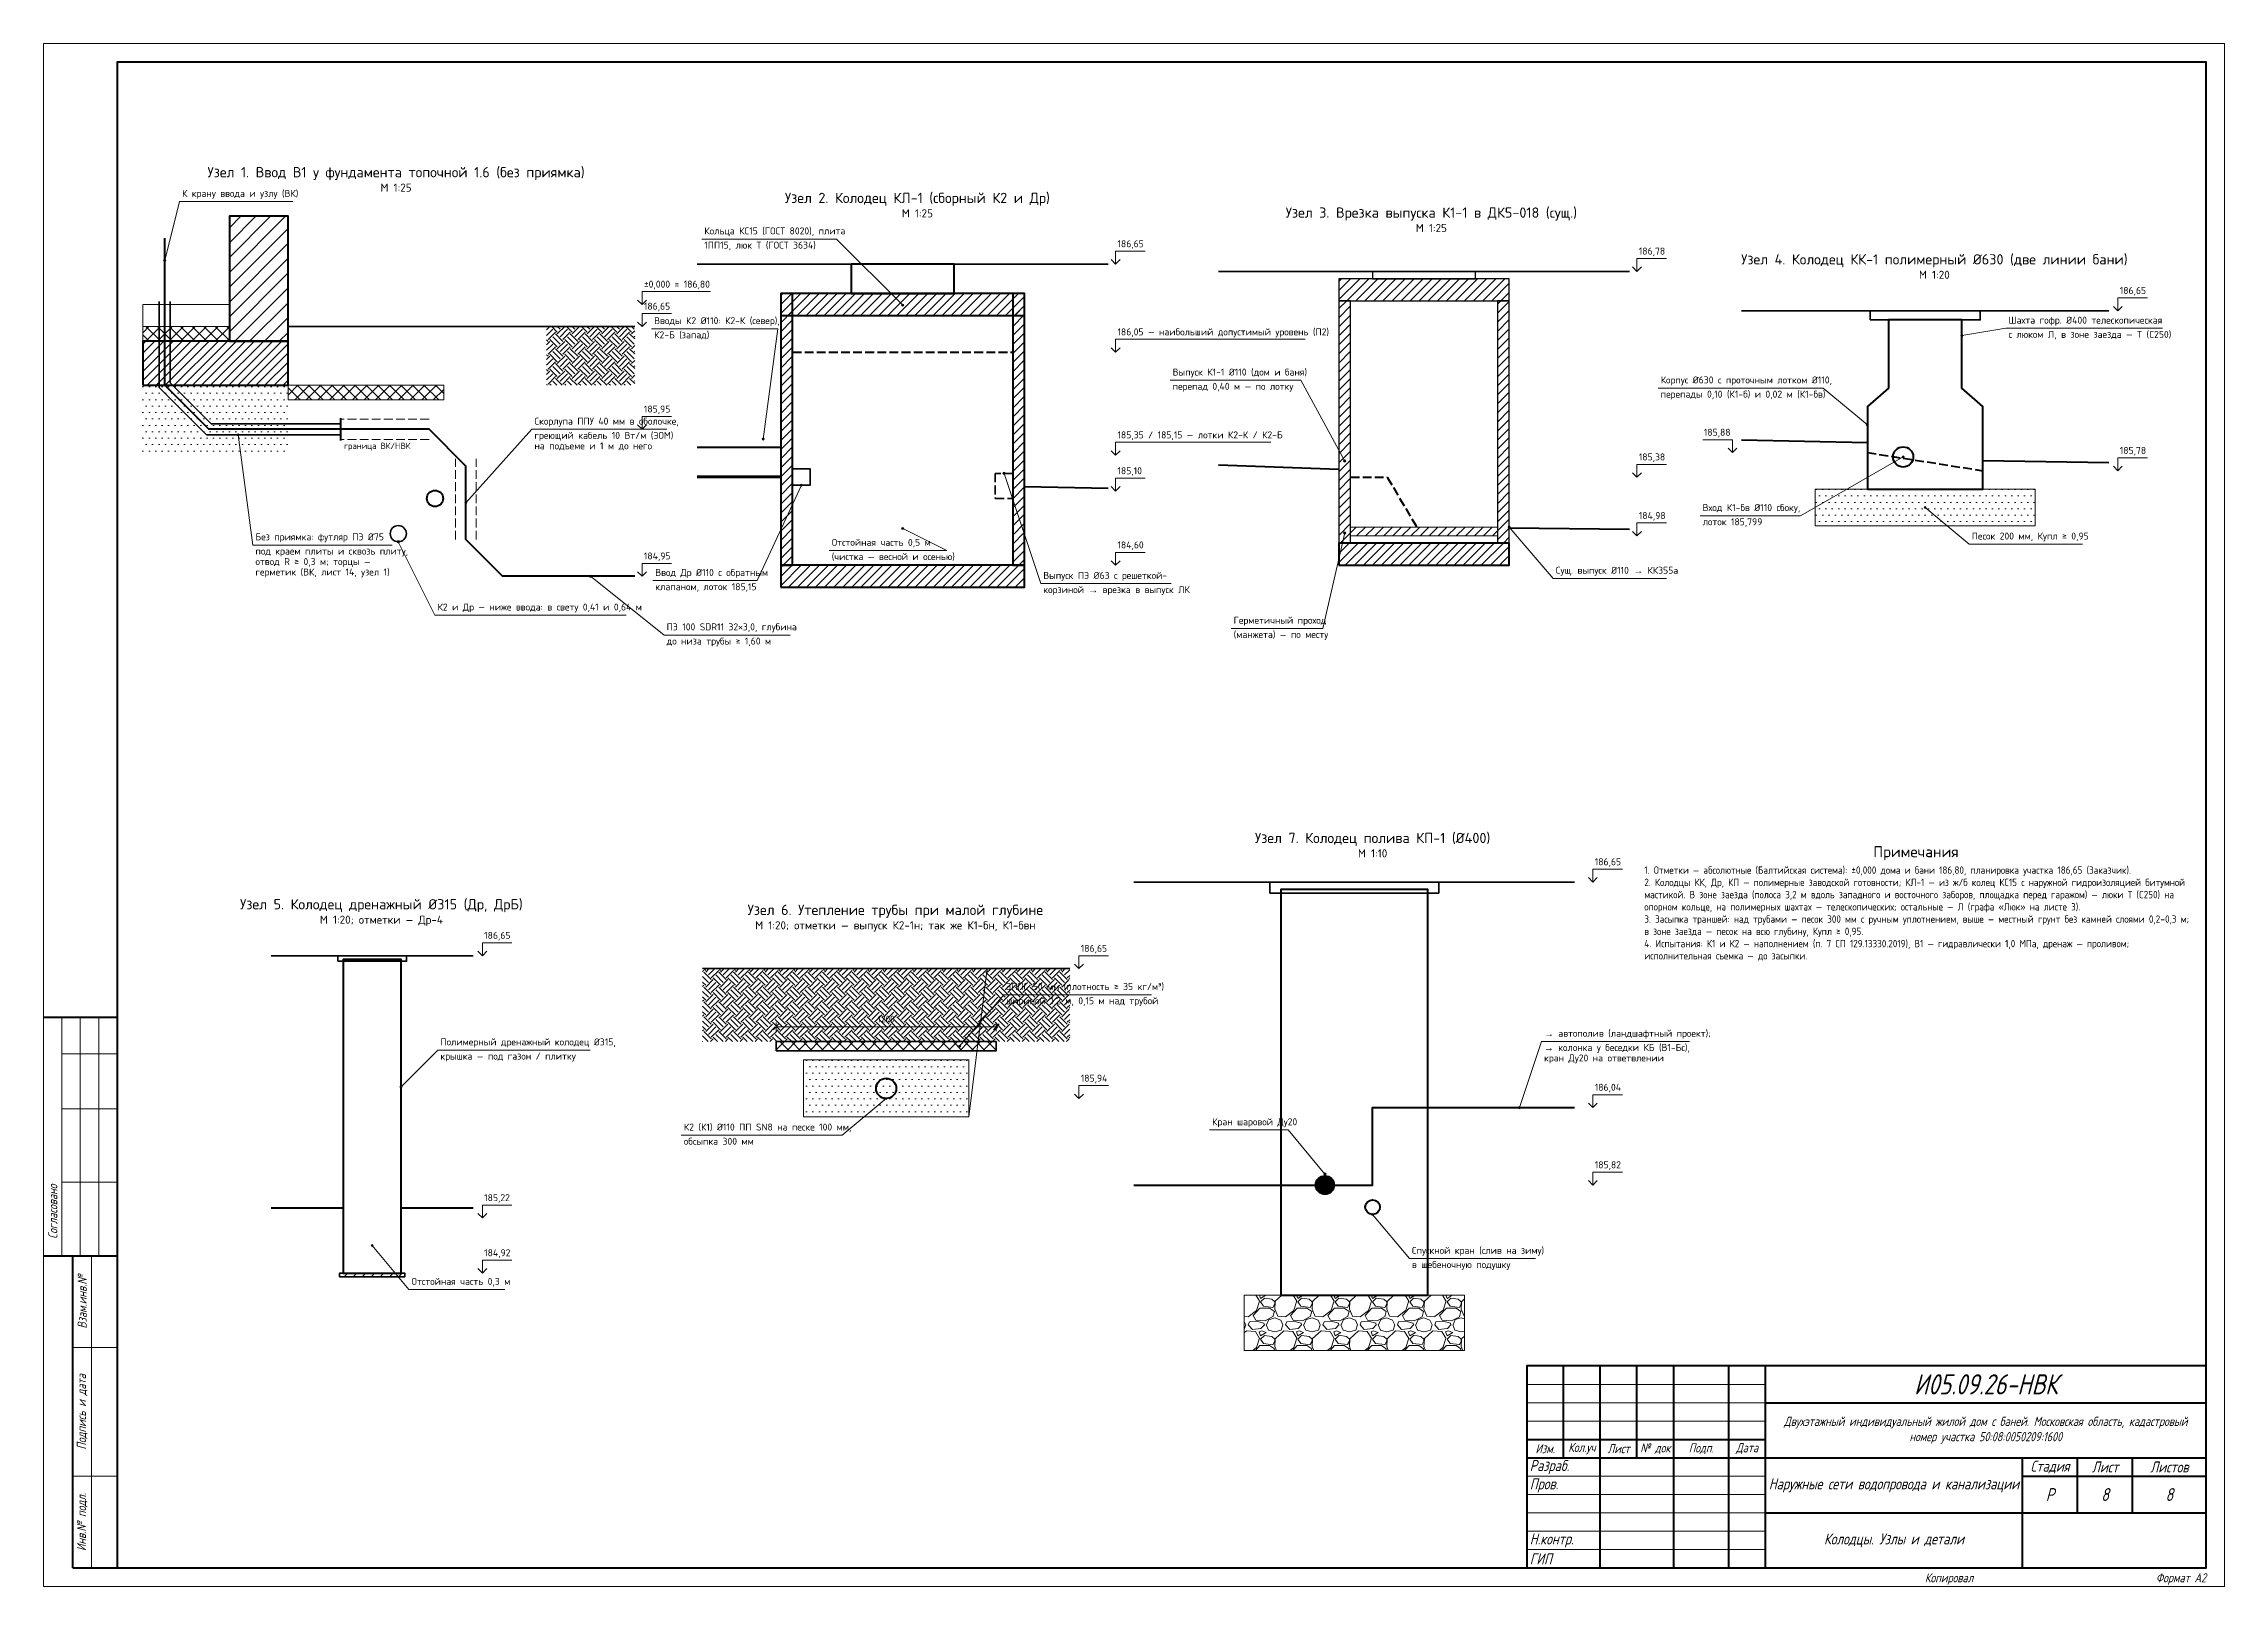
# Paper-space layout 'Лист' of a CAD drawing. Header units: millimetres. Extents: x 0 to 594, y 0 to 420.
import ezdxf
from ezdxf.enums import TextEntityAlignment as Align

# ---------------------------------------------------------------- set-up
doc = ezdxf.new("R2010")
doc.units = ezdxf.units.MM
doc.linetypes.add('ОВ_ШТРИХ', pattern=[330, 240, -90])
for name, color, linetype, lineweight in [('НВК_В1', 5, 'Continuous', 50), ('НВК_Др', 3, 'Continuous', 35), ('НВК_земля', 7, 'Continuous', 35), ('НВК_К1', 34, 'Continuous', 50), ('НВК_К2', 4, 'Continuous', 50), ('НВК_марки', 7, 'Continuous', 18), ('НВК_сущ', 8, 'Continuous', 25), ('НВК_текст', 7, 'Continuous', 18), ('НВК_утепл', 6, 'Continuous', 13), ('Рамка', 7, 'Continuous', 50), ('Таблицы', 7, 'Continuous', 18), ('Текст', 7, 'Continuous', 18), ('ТМ_марки', 7, 'Continuous', 18), ('ТМ_оборуд', 7, 'Continuous', 35), ('ТМ_оборуд_тонк', 8, 'Continuous', 18), ('ТМ_размеры', 7, 'Continuous', 13), ('ТМ_стены', 7, 'Continuous', 50), ('ТМ_штрих', 8, 'Continuous', 13), ('Тонкие', 8, 'Continuous', 13)]:
    doc.layers.add(name, color=color, linetype=linetype, lineweight=lineweight)
doc.styles.add('GOST', font='isocpeur.ttf', dxfattribs={"width": 0.9})
doc.styles.add('GOST_I', font='isocpeur.ttf', dxfattribs={"width": 0.8})

psp = doc.layouts.new('Лист')

# ---------------------------------------------------------------- hatches: boundary and pattern name
at = {"layer": 'НВК_В1'}
h = psp.add_hatch(color=7, dxfattribs=at)
edge = h.paths.add_edge_path()
edge.add_arc((349, 109.25), 2.5, 0, 360)
at = {"layer": 'ТМ_марки'}
h = psp.add_hatch(color=7, dxfattribs=at)
edge = h.paths.add_edge_path()
edge.add_arc((33, 361), 0.3, 0, 360)
h = psp.add_hatch(color=7, dxfattribs=at)
edge = h.paths.add_edge_path()
edge.add_arc((234, 348.8), 0.3, 0, 360)
h = psp.add_hatch(color=7, dxfattribs=at)
edge = h.paths.add_edge_path()
edge.add_arc((522.5, 340.5), 0.3, 0, 360)
h = psp.add_hatch(color=7, dxfattribs=at)
edge = h.paths.add_edge_path()
edge.add_arc((496.75, 316.225), 0.3, 0, 360)
h = psp.add_hatch(color=7, dxfattribs=at)
edge = h.paths.add_edge_path()
edge.add_arc((53, 313.5), 0.3, 0, 360)
h = psp.add_hatch(color=7, dxfattribs=at)
edge = h.paths.add_edge_path()
edge.add_arc((196, 312.36), 0.3, 0, 360)
h = psp.add_hatch(color=7, dxfattribs=at)
edge = h.paths.add_edge_path()
edge.add_arc((261.6, 303), 0.3, 0, 360)
h = psp.add_hatch(color=7, dxfattribs=at)
edge = h.paths.add_edge_path()
edge.add_arc((354.4, 306.36), 0.3, 0, 360)
h = psp.add_hatch(color=7, dxfattribs=at)
edge = h.paths.add_edge_path()
edge.add_arc((506.5, 307.475), 0.3, 0, 360)
h = psp.add_hatch(color=7, dxfattribs=at)
edge = h.paths.add_edge_path()
edge.add_arc((206.4, 299.8), 0.3, 0, 360)
h = psp.add_hatch(color=7, dxfattribs=at)
edge = h.paths.add_edge_path()
edge.add_arc((115, 295), 0.3, 0, 360)
h = psp.add_hatch(color=7, dxfattribs=at)
edge = h.paths.add_edge_path()
edge.add_arc((512.5, 293.725), 0.3, 0, 360)
h = psp.add_hatch(color=7, dxfattribs=at)
edge = h.paths.add_edge_path()
edge.add_arc((234, 288), 0.3, 0, 360)
h = psp.add_hatch(color=7, dxfattribs=at)
edge = h.paths.add_edge_path()
edge.add_arc((354.4, 286.8), 0.3, 0, 360)
h = psp.add_hatch(color=7, dxfattribs=at)
edge = h.paths.add_edge_path()
edge.add_arc((399.2, 288.4), 0.3, 0, 360)
h = psp.add_hatch(color=7, dxfattribs=at)
edge = h.paths.add_edge_path()
edge.add_arc((96.6, 284.401), 0.3, 0, 360)
h = psp.add_hatch(color=7, dxfattribs=at)
edge = h.paths.add_edge_path()
edge.add_arc((149, 275), 0.3, 0, 360)
h = psp.add_hatch(color=7, dxfattribs=at)
edge = h.paths.add_edge_path()
edge.add_arc((249.5, 147.075), 0.3, 0, 360)
h = psp.add_hatch(color=7, dxfattribs=at)
edge = h.paths.add_edge_path()
edge.add_arc((97.375, 136), 0.3, 0, 360)
h = psp.add_hatch(color=7, dxfattribs=at)
edge = h.paths.add_edge_path()
edge.add_arc((229.5, 132.825), 0.3, 0, 360)
h = psp.add_hatch(color=7, dxfattribs=at)
edge = h.paths.add_edge_path()
edge.add_arc((402, 130.35), 0.3, 0, 360)
h = psp.add_hatch(color=7, dxfattribs=at)
edge = h.paths.add_edge_path()
edge.add_arc((349, 112.25), 0.3, 0, 360)
h = psp.add_hatch(color=7, dxfattribs=at)
edge = h.paths.add_edge_path()
edge.add_arc((362, 101.25), 0.3, 0, 360)
h = psp.add_hatch(color=7, dxfattribs=at)
edge = h.paths.add_edge_path()
edge.add_arc((89.5, 92.8), 0.3, 0, 360)
at = {"layer": 'ТМ_штрих'}
h = psp.add_hatch(dxfattribs=at)
h.set_pattern_fill('ANSI31', scale=0.9)
h.paths.add_polyline_path([(50.6, 339), (66.6, 339), (66.6, 373), (50.6, 373)])
h = psp.add_hatch(dxfattribs=at)
h.set_pattern_fill('ANSI31', scale=0.55)
h.paths.add_polyline_path([(200.8, 278), (204, 278), (204, 352), (200.8, 352)])
h = psp.add_hatch(dxfattribs=at)
h.set_pattern_fill('ANSI31', scale=0.55)
h.paths.add_polyline_path([(200.8, 346), (267.2, 346), (267.2, 352), (200.8, 352)])
h = psp.add_hatch(dxfattribs=at)
h.set_pattern_fill('ANSI31', scale=0.55)
h.paths.add_polyline_path([(264, 278), (267.2, 278), (267.2, 352), (264, 352)])
h = psp.add_hatch(dxfattribs=at)
h.set_pattern_fill('ANSI31', scale=0.55)
h.paths.add_polyline_path([(352.8, 350), (399.2, 350), (399.2, 356), (352.8, 356)])
h = psp.add_hatch(dxfattribs=at)
h.set_pattern_fill('ANSI31', scale=0.55)
h.paths.add_polyline_path([(352.8, 284), (356, 284), (356, 350), (352.8, 350)])
h = psp.add_hatch(dxfattribs=at)
h.set_pattern_fill('ANSI31', scale=0.55)
h.paths.add_polyline_path([(396, 284), (399.2, 284), (399.2, 350), (396, 350)])
h = psp.add_hatch(dxfattribs=at)
h.set_pattern_fill('ANSI37', scale=0.7)
h.paths.add_polyline_path([(27, 339), (50.6, 339), (50.6, 343), (27, 343)])
h = psp.add_hatch(dxfattribs=at)
h.set_pattern_fill('ANSI31', scale=0.55)
h.paths.add_polyline_path([(27, 327), (66.6, 327), (66.6, 339), (27, 339)])
h = psp.add_hatch(dxfattribs=at)
h.set_pattern_fill('EARTH', scale=0.45, angle=45)
h.paths.add_polyline_path([(137, 327), (161, 327), (161, 343), (137, 343)])
h = psp.add_hatch(dxfattribs=at)
h.set_pattern_fill('DOTS', scale=1.1)
h.paths.add_polyline_path([(27, 309), (66.6, 309), (66.6, 327), (27, 327)])
h = psp.add_hatch(dxfattribs=at)
h.set_pattern_fill('ANSI37', scale=0.7)
h.paths.add_polyline_path([(66.6, 323), (109, 323), (109, 327), (66.6, 327)])
h = psp.add_hatch(dxfattribs=at)
h.set_pattern_fill('DOTS', scale=1.1)
h.paths.add_polyline_path([(482.5, 288.725), (542.5, 288.725), (542.5, 298.725), (482.5, 298.725)])
h = psp.add_hatch(dxfattribs=at)
h.set_pattern_fill('ANSI31', scale=0.55)
h.paths.add_polyline_path([(356, 286), (396, 286), (396, 288.4), (356, 288.4)])
h = psp.add_hatch(dxfattribs=at)
h.set_pattern_fill('ANSI31', scale=0.55)
h.paths.add_polyline_path([(352.8, 278), (399.2, 278), (399.2, 284), (352.8, 284)])
h = psp.add_hatch(dxfattribs=at)
h.set_pattern_fill('ANSI31', scale=0.55)
h.paths.add_polyline_path([(200.8, 272), (267.2, 272), (267.2, 278), (200.8, 278)])
h = psp.add_hatch(dxfattribs=at)
h.set_pattern_fill('EARTH', scale=0.45, angle=45)
h.paths.add_polyline_path([(179.5, 148.325), (279.5, 148.325), (279.5, 168.175), (179.5, 168.175)])
h = psp.add_hatch(dxfattribs=at)
h.set_pattern_fill('ANSI37', scale=0.7)
h.paths.add_polyline_path([(199.5, 145.825), (259.5, 145.825), (259.5, 148.325), (199.5, 148.325)])
h = psp.add_hatch(dxfattribs=at)
h.set_pattern_fill('DOTS', scale=1.1)
h.paths.add_polyline_path([(207, 127.825), (252, 127.825), (252, 143.325), (207, 143.325)])
h = psp.add_hatch(dxfattribs=at)
h.set_pattern_fill('ANSI31', scale=0.55)
h.paths.add_polyline_path([(80.625, 84.3), (98.375, 84.3), (98.375, 85.3), (80.625, 85.3)])
h = psp.add_hatch(dxfattribs=at)
h.set_pattern_fill('GRAVEL', scale=0.4)
h.paths.add_polyline_path([(327, 64.25), (387, 64.25), (387, 79.25), (327, 79.25)])

# ---------------------------------------------------------------- linework, layer by layer
at = {"layer": 'НВК_В1', "lineweight": 50}
for points in [[(161, 275), (125, 275), (115, 285), (115, 305), (105, 315), (45, 315), (33, 327), (33, 367)], [(297, 109.25), (362, 109.25), (362, 130.35), (417, 130.35)]]:
    psp.add_lwpolyline(points, dxfattribs=at)
at = {"layer": 'НВК_В1'}
for centre, radius in [((349, 109.25), 2.5), ((362, 103.25), 2)]:
    psp.add_circle(centre, radius, dxfattribs=at)
at = {"layer": 'НВК_Др', "lineweight": 50}
for points in [[(178, 302), (200.8, 302)], [(62, 103.05), (81.625, 103.05)], [(97.375, 103.05), (117, 103.05)]]:
    psp.add_lwpolyline(points, dxfattribs=at)
at = {"layer": 'НВК_Др'}
psp.add_circle((96.6, 286.601), 2.2, dxfattribs=at)
at = {"layer": 'НВК_земля'}
for points in [[(178, 360), (290, 360)], [(320, 358), (432, 358)], [(462.5, 347.275), (562.5, 347.275)], [(66.6, 343), (161, 343)], [(297, 191.75), (417, 191.75)], [(62, 171.7), (117, 171.7)], [(179.5, 168.175), (279.5, 168.175)]]:
    psp.add_lwpolyline(points, dxfattribs=at)
at = {"layer": 'НВК_К1', "lineweight": 50}
for points in [[(462.5, 312.175), (496.75, 311.425)], [(320, 305.36), (352.8, 304.16)], [(528.25, 306.475), (562.5, 305.975)]]:
    psp.add_lwpolyline(points, dxfattribs=at)
at = {"layer": 'НВК_К1', "linetype": 'ОВ_ШТРИХ', "ltscale": 0.01}
for points in [[(496.75, 308.675), (528.25, 303.725)], [(356, 301.96), (366, 301.96), (374, 288.4)]]:
    psp.add_lwpolyline(points, dxfattribs=at)
at = {"layer": 'НВК_К1'}
psp.add_circle((506.5, 307.475), 2.75, dxfattribs=at)
at = {"layer": 'НВК_К2', "linetype": 'ОВ_ШТРИХ', "ltscale": 0.01}
psp.add_lwpolyline([(204, 336), (264, 336)], dxfattribs=at)
at = {"layer": 'НВК_К2', "lineweight": 50}
for points in [[(178, 310.16), (200.8, 310.16)], [(178, 302.24), (200.8, 302.24)], [(267.2, 299.4), (290, 299)]]:
    psp.add_lwpolyline(points, dxfattribs=at)
at = {"layer": 'НВК_К2'}
for centre, radius in [((106.6, 296.174), 2.2), ((229.5, 135.575), 2.75)]:
    psp.add_circle(centre, radius, dxfattribs=at)
at = {"layer": 'НВК_марки', "lineweight": 50}
psp.add_lwpolyline([(81, 312), (81, 318)], dxfattribs=at)
at = {"layer": 'НВК_сущ'}
for points in [[(362, 356), (390, 356), (390, 358), (362, 358)], [(352.8, 350), (399.2, 350), (399.2, 356), (352.8, 356)], [(352.8, 284), (356, 284), (356, 350), (352.8, 350)], [(396, 284), (399.2, 284), (399.2, 350), (396, 350)]]:
    psp.add_lwpolyline(points, close=True, dxfattribs=at)
at = {"layer": 'НВК_сущ', "lineweight": 50}
psp.add_lwpolyline([(399.2, 288.2), (432, 287.8)], dxfattribs=at)
at = {"layer": 'НВК_утепл', "linetype": 'ОВ_ШТРИХ', "ltscale": 0.01}
for points in [[(105, 317.8), (81, 317.8)], [(105, 312.2), (81, 312.2)], [(112.2, 285), (112.2, 307)], [(117.8, 285), (117.8, 307)]]:
    psp.add_lwpolyline(points, dxfattribs=at)
at = {"layer": 'Рамка', "lineweight": 50}
for points in [[(20, 5), (589, 5), (589, 415), (20, 415)], [(404, 5), (589, 5), (589, 60), (404, 60)]]:
    psp.add_lwpolyline(points, close=True, dxfattribs=at)
at = {"layer": 'Таблицы', "lineweight": 50}
for p, q in [((0, 155), (20, 155)), ((0, 90), (20, 90)), ((8, 5), (8, 90)), ((414, 35), (414, 60)), ((424, 5), (424, 60)), ((434, 35), (434, 60)), ((444, 5), (444, 60)), ((459, 5), (459, 60)), ((469, 5), (469, 60)), ((469, 50), (589, 50)), ((404, 40), (469, 40)), ((404, 35), (589, 35)), ((539, 5), (539, 35)), ((539, 30), (589, 30)), ((554, 20), (554, 35)), ((569, 20), (569, 35)), ((469, 20), (589, 20)), ((8, 5), (20, 5))]:
    psp.add_line(p, q, dxfattribs=at)
at = {"layer": 'Таблицы'}
for p, q in [((5, 90), (5, 155)), ((10, 90), (10, 155)), ((15, 90), (15, 155)), ((5, 145), (20, 145)), ((5, 130), (20, 130)), ((5, 110), (20, 110)), ((13, 5), (13, 90)), ((8, 65), (20, 65)), ((8, 30), (20, 30))]:
    psp.add_line(p, q, dxfattribs=at)
at = {"layer": 'Таблицы', "lineweight": 18}
for p, q in [((404, 55), (469, 55)), ((404, 50), (469, 50)), ((404, 45), (469, 45)), ((404, 30), (469, 30)), ((404, 25), (469, 25)), ((404, 20), (469, 20)), ((404, 15), (469, 15)), ((404, 10), (469, 10))]:
    psp.add_line(p, q, dxfattribs=at)
at = {"layer": 'ТМ_марки'}
for points in [[(33, 361), (37, 377)], [(37, 377), (67.85, 377)], [(179.26, 366.8), (216, 366.8)], [(234, 348.8), (216, 366.8)], [(165.616, 342.36), (200, 342.36)], [(196, 312.36), (200, 342.36)], [(522.5, 340.5), (534.5, 342.5)], [(534.5, 342.5), (577.13, 342.5)], [(306.838, 328.36), (342.4, 328.36)], [(354.4, 306.36), (342.4, 328.36)], [(439.764, 326.225), (484.75, 326.225)], [(496.75, 316.225), (484.75, 326.225)], [(115, 295), (133, 315)], [(133, 315), (169.74, 315)], [(53, 313.5), (57, 283.5)], [(261.6, 303), (271.6, 273)], [(506.5, 307.475), (478.5, 291.475)], [(206.4, 299.8), (194.4, 273.8)], [(451.184, 291.475), (478.5, 291.475)], [(512.5, 293.725), (524.5, 283.725)], [(234, 288), (246, 282)], [(354.4, 286.8), (348.4, 260.8)], [(399.2, 288.4), (411.2, 274.4)], [(57, 283.5), (94.918, 283.5)], [(96.6, 284.401), (106.6, 264.401)], [(213.972, 282), (246, 282)], [(524.5, 283.725), (555.35, 283.725)], [(149, 275), (169, 259)], [(165.906, 273.8), (194.4, 273.8)], [(411.2, 274.4), (442.05, 274.4)], [(271.6, 273), (307.162, 273)], [(106.6, 264.401), (158.654, 264.401)], [(169, 259), (203.384, 259)], [(323.44, 260.8), (348.4, 260.8)], [(249.5, 147.075), (261.5, 161.075)], [(261.5, 161.075), (301.774, 161.075)], [(97.375, 136), (107.375, 146)], [(107.375, 146), (148.827, 146)], [(402, 130.35), (408, 148.35)], [(408, 148.35), (448.274, 148.35)], [(229.5, 132.825), (217.5, 122.825)], [(173.692, 122.825), (217.5, 122.825)], [(317.574, 124.25), (339, 124.25)], [(349, 112.25), (339, 124.25)], [(362, 101.25), (372, 89.25)], [(89.5, 92.8), (99.5, 80.8)], [(372, 89.25), (406.384, 89.25)], [(99.5, 80.8), (125.638, 80.8)]]:
    psp.add_lwpolyline(points, dxfattribs=at)
for centre in [(33, 361), (234, 348.8), (522.5, 340.5), (496.75, 316.225), (53, 313.5), (196, 312.36), (261.6, 303), (354.4, 306.36), (506.5, 307.475), (206.4, 299.8), (115, 295), (512.5, 293.725), (234, 288), (354.4, 286.8), (399.2, 288.4), (96.6, 284.401), (149, 275), (249.5, 147.075), (97.375, 136), (229.5, 132.825), (402, 130.35), (349, 112.25), (362, 101.25), (89.5, 92.8)]:
    psp.add_circle(centre, 0.3, dxfattribs=at)
at = {"layer": 'ТМ_оборуд'}
for points in [[(81, 313.5), (44.379, 313.5), (31.5, 326.379), (31.5, 349.8)], [(81, 316.5), (45.621, 316.5), (34.5, 327.621), (34.5, 349.8)]]:
    psp.add_lwpolyline(points, dxfattribs=at)
at = {"layer": 'ТМ_оборуд', "lineweight": 50}
for points in [[(496.75, 298.725), (528.25, 298.725), (528.25, 321.225), (522.5, 326.225), (522.5, 344.775), (502.5, 344.775), (502.5, 326.225), (496.75, 321.225)], [(337, 79.25), (377, 79.25), (377, 189.75), (337, 189.75)], [(81.625, 85.3), (97.375, 85.3), (97.375, 170.7), (81.625, 170.7)]]:
    psp.add_lwpolyline(points, close=True, dxfattribs=at)
at = {"layer": 'ТМ_оборуд'}
for points in [[(497.5, 344.775), (527.5, 344.775), (527.5, 347.275), (497.5, 347.275)], [(204, 299.8), (208.8, 299.8), (208.8, 304.2), (204, 304.2)], [(334, 188.75), (380, 188.75), (380, 191.75), (334, 191.75)], [(80.125, 170.2), (98.875, 170.2), (98.875, 171.7), (80.125, 171.7)], [(199.5, 145.825), (259.5, 145.825), (259.5, 148.325), (199.5, 148.325)], [(80.625, 84.3), (98.375, 84.3), (98.375, 85.3), (80.625, 85.3)]]:
    psp.add_lwpolyline(points, close=True, dxfattribs=at)
at = {"layer": 'ТМ_оборуд', "linetype": 'ОВ_ШТРИХ', "ltscale": 0.01}
psp.add_lwpolyline([(259.2, 296.2), (264, 296.2), (264, 303), (259.2, 303)], close=True, dxfattribs=at)
at = {"layer": 'ТМ_оборуд_тонк'}
for points in [[(27, 343), (50.6, 343), (50.6, 349), (27, 349)], [(27, 339), (50.6, 339), (50.6, 343), (27, 343)], [(66.6, 323), (109, 323), (109, 327), (66.6, 327)], [(482.5, 288.725), (542.5, 288.725), (542.5, 298.725), (482.5, 298.725)], [(356, 286), (396, 286), (396, 288.4), (356, 288.4)], [(207, 127.825), (252, 127.825), (252, 143.325), (207, 143.325)], [(327, 64.25), (387, 64.25), (387, 79.25), (327, 79.25)]]:
    psp.add_lwpolyline(points, close=True, dxfattribs=at)
for points in [[(204, 278), (264, 278)], [(207, 127.825), (252, 127.825), (257, 168.175), (202, 168.175)]]:
    psp.add_lwpolyline(points, dxfattribs=at)
at = {"layer": 'ТМ_размеры'}
for points in [[(292, 360), (292, 363.5)], [(292, 363.5), (300.068, 363.5)], [(290.8, 361.2), (292, 360), (293.2, 361.2)], [(432.8, 359.2), (434, 358), (435.2, 359.2)], [(434, 358), (434, 361.5)], [(434, 361.5), (442.068, 361.5)], [(163, 349), (163, 352.5)], [(163, 352.5), (181.67, 352.5)], [(565, 347.275), (565, 350.775)], [(565, 350.775), (573.068, 350.775)], [(161.8, 350.2), (163, 349), (164.2, 350.2)], [(163, 343), (163, 346.5)], [(163, 346.5), (171.068, 346.5)], [(563.8, 348.475), (565, 347.275), (566.2, 348.475)], [(161.8, 344.2), (163, 343), (164.2, 344.2)], [(292, 336), (292, 339.5)], [(292, 339.5), (343.654, 339.5)], [(290.8, 337.2), (292, 336), (293.2, 337.2)], [(161.8, 316.2), (163, 315), (164.2, 316.2)], [(163, 315), (163, 318.5)], [(163, 318.5), (171.068, 318.5)], [(290.8, 309.16), (292, 307.96), (293.2, 309.16)], [(292, 307.96), (292, 311.46)], [(292, 311.46), (334.23, 311.46)], [(460, 312.175), (451.932, 312.175)], [(458.8, 309.875), (460, 308.675), (461.2, 309.875)], [(460, 308.675), (460, 312.175)], [(432.8, 303.16), (434, 301.96), (435.2, 303.16)], [(434, 301.96), (434, 305.46)], [(434, 305.46), (442.068, 305.46)], [(563.8, 304.925), (565, 303.725), (566.2, 304.925)], [(565, 303.725), (565, 307.225)], [(565, 307.225), (573.068, 307.225)], [(290.8, 299.4), (292, 298.2), (293.2, 299.4)], [(292, 298.2), (292, 301.7)], [(292, 301.7), (300.068, 301.7)], [(432.8, 287.2), (434, 286), (435.2, 287.2)], [(434, 286), (434, 289.5)], [(434, 289.5), (442.068, 289.5)], [(290.8, 279.2), (292, 278), (293.2, 279.2)], [(292, 278), (292, 281.5)], [(292, 281.5), (300.068, 281.5)], [(161.8, 276.2), (163, 275), (164.2, 276.2)], [(163, 275), (163, 278.5)], [(163, 278.5), (171.068, 278.5)], [(420.8, 192.95), (422, 191.75), (423.2, 192.95)], [(422, 191.75), (422, 195.25)], [(422, 195.25), (430.068, 195.25)], [(118.3, 172.9), (119.5, 171.7), (120.7, 172.9)], [(119.5, 171.7), (119.5, 175.2)], [(119.5, 175.2), (127.568, 175.2)], [(280.8, 169.375), (282, 168.175), (283.2, 169.375)], [(282, 168.175), (282, 171.675)], [(282, 171.675), (290.068, 171.675)], [(199.5, 151.125), (199.5, 153.525)], [(199.5, 152.325), (259.5, 152.325)], [(259.5, 151.125), (259.5, 153.525)], [(280.8, 134.025), (282, 132.825), (283.2, 134.025)], [(282, 132.825), (282, 136.325)], [(282, 136.325), (290.068, 136.325)], [(420.8, 131.55), (422, 130.35), (423.2, 131.55)], [(422, 130.35), (422, 133.85)], [(422, 133.85), (430.068, 133.85)], [(420.8, 110.45), (422, 109.25), (423.2, 110.45)], [(422, 109.25), (422, 112.75)], [(422, 112.75), (430.068, 112.75)], [(118.3, 101.5), (119.5, 100.3), (120.7, 101.5)], [(119.5, 100.3), (119.5, 103.8)], [(119.5, 103.8), (127.568, 103.8)], [(118.3, 86.5), (119.5, 85.3), (120.7, 86.5)], [(119.5, 85.3), (119.5, 88.8)], [(119.5, 88.8), (127.568, 88.8)]]:
    psp.add_lwpolyline(points, dxfattribs=at)
at = {"layer": 'ТМ_размеры', "lineweight": 35}
for points in [[(198.7, 151.525), (200.3, 153.125)], [(258.7, 151.525), (260.3, 153.125)]]:
    psp.add_lwpolyline(points, dxfattribs=at)
at = {"layer": 'ТМ_стены'}
for points in [[(50.6, 339), (66.6, 339), (66.6, 373), (50.6, 373)], [(220, 352), (248, 352), (248, 360), (220, 360)], [(200.8, 278), (204, 278), (204, 352), (200.8, 352)], [(200.8, 346), (267.2, 346), (267.2, 352), (200.8, 352)], [(264, 278), (267.2, 278), (267.2, 352), (264, 352)], [(27, 327), (66.6, 327), (66.6, 339), (27, 339)], [(352.8, 278), (399.2, 278), (399.2, 284), (352.8, 284)], [(200.8, 272), (267.2, 272), (267.2, 278), (200.8, 278)]]:
    psp.add_lwpolyline(points, close=True, dxfattribs=at)
at = {"layer": 'Тонкие'}
psp.add_lwpolyline([(0, 0), (594, 0), (594, 420), (0, 420)], close=True, dxfattribs=at)

# ---------------------------------------------------------------- texts
at = {"layer": 'НВК_марки', "style": 'GOST'}
psp.add_text('граница ВК/НВК', height=1.7, dxfattribs=at).set_placement((81.8, 310.5), align=Align.MIDDLE_LEFT)
at = {"layer": 'НВК_текст', "style": 'GOST'}
for s, height, p in [('Узел 1. Ввод В1 у фундамента топочной 1.6 (без приямка)', 2.8, (96, 385)), ('М 1:25', 2.2, (96, 380.8)), ('Узел 2. Колодец КЛ-1 (сборный К2 и Др)', 2.8, (238, 378)), ('М 1:25', 2.2, (238, 373.8)), ('Узел 3. Врезка выпуска К1-1 в ДК5-018 (сущ.)', 2.8, (378, 374)), ('М 1:25', 2.2, (378, 369.8)), ('Узел 4. Колодец КК-1 полимерный Ø630 (две линии бани)', 2.8, (515, 361.275)), ('М 1:20', 2.2, (515, 357.075)), ('Узел 7. Колодец полива КП-1 (Ø400)', 2.8, (362, 203.75)), ('М 1:10', 2.2, (362, 199.55)), ('Узел 5. Колодец дренажный Ø315 (Др, ДрБ)', 2.8, (92, 185.7)), ('Узел 6. Утепление трубы при малой глубине', 2.8, (232, 184.175)), ('М 1:20; отметки — Др-4', 2.2, (92, 181.5)), ('М 1:20; отметки — выпуск К2-1н; так же К1-бн, К1-бвн', 2.2, (232, 179.975))]:
    psp.add_text(s, height=height, dxfattribs=at).set_placement(p, align=Align.MIDDLE_CENTER)
at = {"layer": 'Текст', "style": 'GOST'}
psp.add_text('Примечания', height=3, dxfattribs=at).set_placement((510, 200), align=Align.MIDDLE_CENTER)
at = {"layer": 'Текст'}
for s, insert, char_height, width, attachment_point, style in [('1. Отметки — абсолютные (Балтийская система): ±0,000 дома и бани 186,80, планировка участка 186,65 (Заказчик).\\P2. Колодцы КК, Др, КП — полимерные заводской готовности; КЛ-1 — из ж/б колец КС15 с наружной гидроизоляцией битумной мастикой. В зоне заезда (полоса 3,2 м вдоль западного и восточного заборов, площадка перед гаражом) — люки Т (C250) на опорном кольце, на полимерных шахтах — телескопических; остальные — Л (графа «Люк» на листе 3).\\P3. Засыпка траншей: над трубами — песок 300 мм с ручным уплотнением, выше — местный грунт без камней слоями 0,2–0,3 м; в зоне заезда — песок на всю глубину, Купл ≥ 0,95.\\P4. Испытания: К1 и К2 — наполнением (п. 7 СП 129.13330.2019), В1 — гидравлически 1,0 МПа, дренаж — проливом; исполнительная съемка — до засыпки.', (436, 196), 2, 148, 1, 'GOST'), ('{\\W0.8;\\Q15;Двухэтажный индивидуальный жилой дом с баней. Московская область, кадастровый номер участка 50:08:0050209:1600}', (529, 42.5), 2.5, 116, 5, 'GOST_I'), ('{\\W0.8;\\Q15;Наружные сети водопровода и канализации}', (504, 27.5), 3, 66, 5, 'GOST_I'), ('{\\W0.8;\\Q15;Колодцы. Узлы и детали}', (504, 12.5), 3, 66, 5, 'GOST_I')]:
    psp.add_mtext(s, dxfattribs=dict(at, insert=insert, char_height=char_height, width=width, attachment_point=attachment_point, style=style))
at = {"layer": 'Текст', "char_height": 2.5, "attachment_point": 5, "rotation": 90, "style": 'GOST_I'}
for s, insert in [('{\\W0.8;\\Q15;Согласовано}', (2.5, 102)), ('{\\W0.8;\\Q15;Взам.инв.№}', (10.5, 77.5)), ('{\\W0.8;\\Q15;Подпись и дата}', (10.5, 47.5)), ('{\\W0.8;\\Q15;Инв.№ подл.}', (10.5, 17.5))]:
    psp.add_mtext(s, dxfattribs=dict(at, insert=insert))
at = {"layer": 'Текст', "style": 'GOST_I'}
for s, insert, char_height, attachment_point in [('{\\W0.8;\\Q15;И05.09.26-НВК}', (529, 55), 5.5, 5), ('{\\W0.8;\\Q15;Изм.}', (409, 37.5), 2.5, 5), ('{\\W0.8;\\Q15;Кол.уч}', (419, 37.5), 2.5, 5), ('{\\W0.8;\\Q15;Лист}', (429, 37.5), 2.5, 5), ('{\\W0.8;\\Q15;№ док}', (439, 37.5), 2.5, 5), ('{\\W0.8;\\Q15;Подп.}', (451.5, 37.5), 2.5, 5), ('{\\W0.8;\\Q15;Дата}', (464, 37.5), 2.5, 5), ('{\\W0.8;\\Q15;Разраб.}', (404.8, 32.5), 3, 4), ('{\\W0.8;\\Q15;}', (424.8, 32.5), 3, 4), ('{\\W0.8;\\Q15;}', (459.6, 32.5), 3, 4), ('{\\W0.8;\\Q15;Стадия}', (546.5, 32.5), 3, 5), ('{\\W0.8;\\Q15;Лист}', (561.5, 32.5), 3, 5), ('{\\W0.8;\\Q15;Листов}', (579, 32.5), 3, 5), ('{\\W0.8;\\Q15;Пров.}', (404.8, 27.5), 3, 4), ('{\\W0.8;\\Q15;}', (424.8, 27.5), 3, 4), ('{\\W0.8;\\Q15;}', (459.6, 27.5), 3, 4), ('{\\W0.8;\\Q15;Р}', (546.5, 25), 3.5, 5), ('{\\W0.8;\\Q15;8}', (561.5, 25), 3.5, 5), ('{\\W0.8;\\Q15;8}', (579, 25), 3.5, 5), ('{\\W0.8;\\Q15;Н.контр.}', (404.8, 12.5), 3, 4), ('{\\W0.8;\\Q15;}', (424.8, 12.5), 3, 4), ('{\\W0.8;\\Q15;}', (459.6, 12.5), 3, 4), ('{\\W0.8;\\Q15;ГИП}', (404.8, 7.5), 3, 4), ('{\\W0.8;\\Q15;}', (424.8, 7.5), 3, 4), ('{\\W0.8;\\Q15;}', (459.6, 7.5), 3, 4), ('{\\W0.8;\\Q15;Копировал}', (519, 2), 2.5, 5), ('{\\W0.8;\\Q15;Формат А2}', (589, 2), 2.5, 6)]:
    psp.add_mtext(s, dxfattribs=dict(at, insert=insert, char_height=char_height, attachment_point=attachment_point))
at = {"layer": 'ТМ_марки', "style": 'GOST'}
for s, p in [('К крану ввода и узлу (ВК)', (37.7, 377.7)), ('Кольца КС15 (ГОСТ 8020), плита', (179.96, 367.5)), ('Вводы К2 Ø110: К2-К (север),', (166.316, 343.06)), ('Шахта гофр. Ø400 телескопическая', (535.2, 343.2)), ('Выпуск К1-1 Ø110 (дом и баня)', (307.538, 329.06)), ('Корпус Ø630 с проточным лотком Ø110,', (440.464, 326.925)), ('Скорлупа ППУ 40 мм в оболочке,', (133.7, 315.7)), ('Вход К1-бв Ø110 сбоку,', (451.884, 292.175)), ('Без приямка: футляр ПЭ Ø75', (57.7, 284.2)), ('Отстойная часть 0,5 м', (214.672, 282.7)), ('Песок 200 мм, Купл ≥ 0,95', (525.2, 284.425)), ('Ввод Др Ø110 с обратным', (166.606, 274.5)), ('Выпуск ПЭ Ø63 с решеткой-', (272.3, 273.7)), ('Сущ. выпуск Ø110 → КК355а', (411.9, 275.1)), ('К2 и Др — ниже ввода: в свету 0,41 и 0,64 м', (107.3, 265.101)), ('ПЭ 100 SDR11 32×3,0, глубина', (169.7, 259.7)), ('Герметичный проход', (324.14, 261.5)), ('ЭППС 50 мм (плотность ≥ 35 кг/м³)', (262.2, 161.775)), ('Полимерный дренажный колодец Ø315,', (108.075, 146.7)), ('→ автополив (ландшафтный проект);', (408.7, 149.05)), ('К2 (К1) Ø110 ПП SN8 на песке 100 мм,', (174.392, 123.525)), ('Кран шаровой Ду20', (318.274, 124.95)), ('Спускной кран (слив на зиму)', (372.7, 89.95)), ('Отстойная часть 0,3 м', (100.2, 81.5))]:
    psp.add_text(s, height=1.9, dxfattribs=at).set_placement(p, align=Align.BOTTOM_LEFT)
for s, p in [('1ПП15, люк Т (ГОСТ 3634)', (179.96, 366.1)), ('К2-Б (запад)', (166.316, 341.66)), ('с люком Л, в зоне заезда — Т (C250)', (535.2, 341.8)), ('перепад 0,40 м — по лотку', (307.538, 327.66)), ('перепады 0,10 (К1-б) и 0,02 м (К1-бв)', (440.464, 325.525)), ('греющий кабель 10 Вт/м (ЭОМ)', (133.7, 314.3)), ('на подъеме и 1 м до него', (133.7, 311.45)), ('лоток 185,799', (451.884, 290.775)), ('отвод R ≥ 0,3 м; торцы —', (57.7, 279.95)), ('под краем плиты и сквозь плиту,', (57.7, 282.8)), ('(чистка — весной и осенью)', (214.672, 281.3)), ('герметик (ВК, лист 14, узел 1)', (57.7, 277.1)), ('клапаном, лоток 185,15', (166.606, 273.1)), ('корзиной → врезка в выпуск ЛК', (272.3, 272.3)), ('до низа трубы ≥ 1,60 м', (169.7, 258.3)), ('(манжета) — по месту', (324.14, 260.1)), ('шириной 1,2 м, 0,15 м над трубой', (262.2, 160.375)), ('крышка — под газон / плитку', (108.075, 145.3)), ('кран Ду20 на ответвлении', (408.7, 144.8)), ('→ колонка у беседки КБ (В1-Бс),', (408.7, 147.65)), ('обсыпка 300 мм', (174.392, 122.125)), ('в щебеночную подушку', (372.7, 88.55))]:
    psp.add_text(s, height=1.9, dxfattribs=at).set_placement(p, align=Align.TOP_LEFT)
at = {"layer": 'ТМ_размеры', "style": 'GOST'}
for s, p in [('186,65', (292.5, 364)), ('186,78', (434.5, 362)), ('±0,000 = 186,80', (163.5, 353)), ('186,65', (565.5, 351.275)), ('186,65', (163.5, 347)), ('186,05 — наибольший допустимый уровень (П2)', (292.5, 340)), ('185,95', (163.5, 319)), ('185,35 / 185,15 — лотки К2-К / К2-Б', (292.5, 311.96)), ('185,78', (565.5, 307.725)), ('185,10', (292.5, 302.2)), ('185,38', (434.5, 305.96)), ('184,98', (434.5, 290)), ('184,95', (163.5, 279)), ('184,60', (292.5, 282)), ('186,65', (422.5, 195.75)), ('186,65', (120, 175.7)), ('186,65', (282.5, 172.175)), ('185,94', (282.5, 136.825)), ('186,04', (422.5, 134.35)), ('185,82', (422.5, 113.25)), ('185,22', (120, 104.3)), ('184,92', (120, 89.3))]:
    psp.add_text(s, height=1.9, dxfattribs=at).set_placement(p, align=Align.BOTTOM_LEFT)
psp.add_text('185,88', height=1.9, dxfattribs=at).set_placement((459.5, 312.675), align=Align.BOTTOM_RIGHT)
psp.add_text('1200', height=1.8, dxfattribs=at).set_placement((229.5, 153.025), align=Align.BOTTOM_CENTER)

doc.saveas('drawing.dxf')
